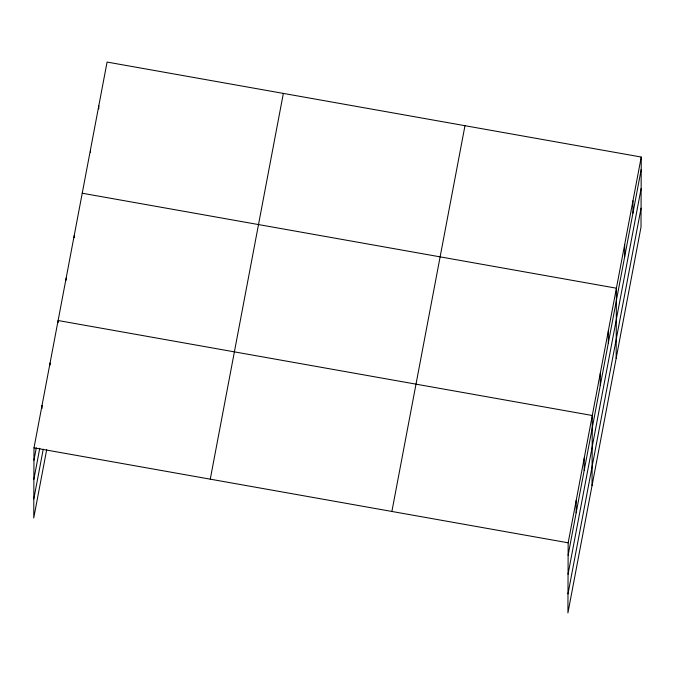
<?xml version="1.0" encoding="UTF-8"?>
<svg xmlns="http://www.w3.org/2000/svg" width="675" height="675" viewBox="0 0 675 675"><rect width="100%" height="100%" fill="white"/><g stroke="black" fill="none" stroke-linecap="round" stroke-linejoin="round"><path stroke-width="1.01" d="M641.25 157.039L568.164 542.801L567.92 612.934L641.005 227.171L641.25 157.039L107.08 62.066L33.995 447.829L33.75 517.961L46.693 449.651M42.027 408.502L42.036 405.397M50.068 365.032L50.077 362.964M58.109 322.599L58.117 320.524L592.279 415.496L592.034 485.629M66.15 280.159L66.15 278.092M74.183 237.727L74.191 235.659M90.501 152.609L90.517 149.504M98.786 108.894L98.795 105.789M576.163 512.789L576.205 500.369M584.196 470.357L584.246 457.937M600.278 385.484L600.32 373.064M608.318 343.052L608.361 330.632M616.157 358.332L616.402 288.2L82.232 193.227M624.637 256.897L624.687 244.477M632.922 213.182L632.964 200.762M33.953 460.249L36.307 447.829M33.885 479.292L39.766 448.242M33.817 498.918L43.225 449.238M210.271 479.166L283.357 93.403M391.888 511.456L464.974 125.702M568.122 555.221L641.208 169.459M568.055 574.265L641.14 188.502M567.987 593.89L641.073 208.128M33.995 447.829L568.164 542.801"/></g></svg>
